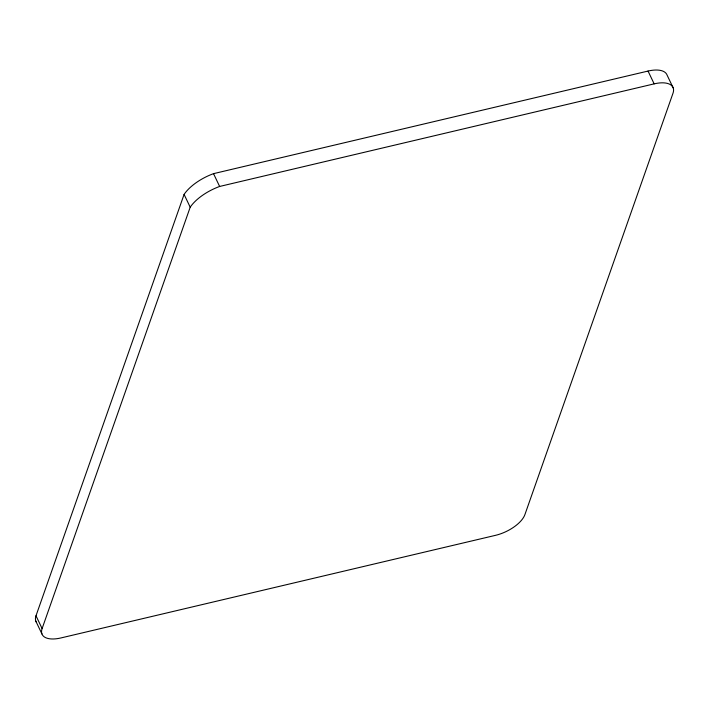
<?xml version="1.0" encoding="UTF-8"?>
<svg xmlns="http://www.w3.org/2000/svg" width="709" height="709" viewBox="0 0 709 709"><rect width="100%" height="100%" fill="white"/><g stroke="black" fill="none" stroke-linecap="round" stroke-linejoin="round"><path stroke-width="1.06" d="M36.584 622.546A26.729 12.461 -25.5 0 1 35.999 615.784L184.092 194.408A36.079 16.83 -25.5 0 1 213.524 173.652L648.044 71.06A26.729 12.461 -25.5 0 1 667.08 75.083L673.187 87.889M42.106 628.591L190.198 207.205A36.079 16.83 -25.5 0 1 219.63 186.458L654.15 83.866A26.729 12.461 -25.5 0 1 673.001 93.216L524.908 514.592A26.729 12.461 -25.5 0 1 495.476 535.348L60.956 637.94A26.729 12.461 -25.5 0 1 42.106 628.591L35.999 615.784M648.044 71.06L654.15 83.866M213.524 173.652L219.63 186.458M184.092 194.408L190.198 207.205M35.813 621.111L41.92 633.917"/></g></svg>
